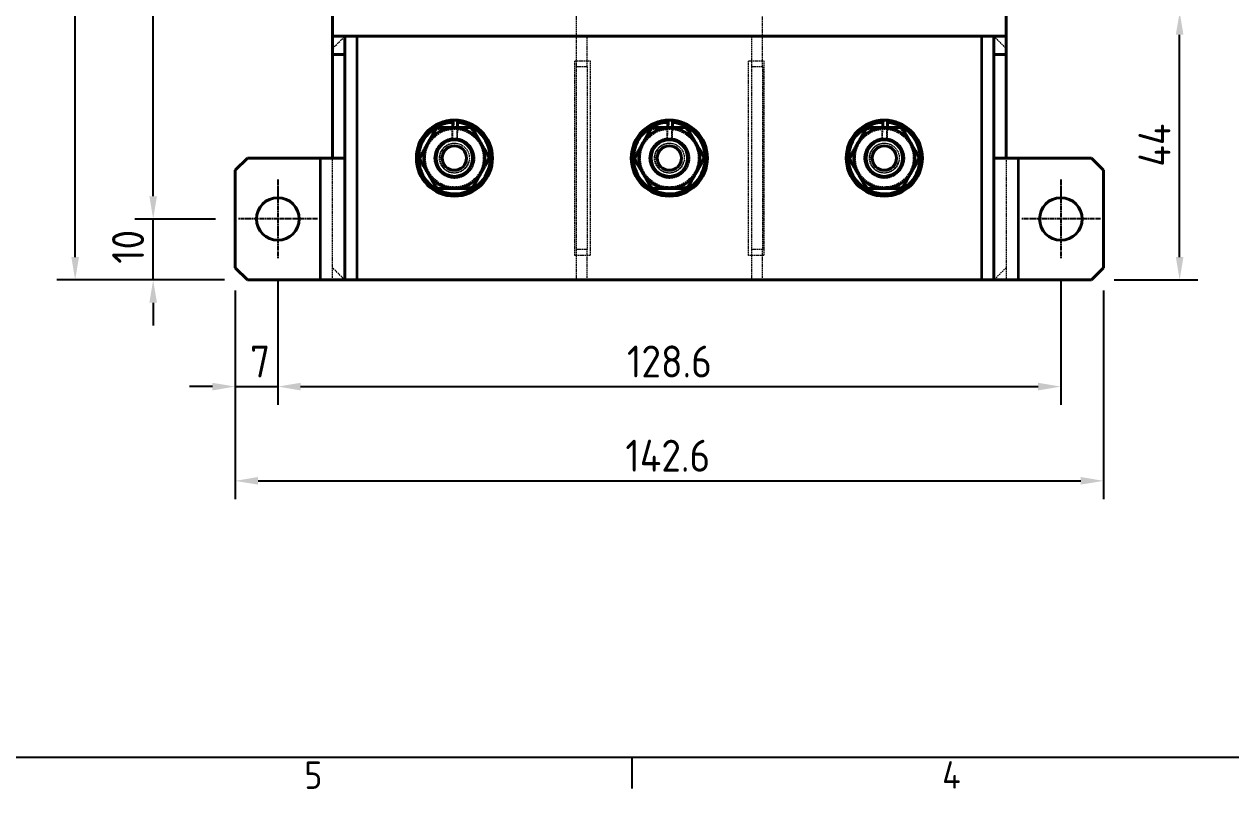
# Model space of a CAD drawing. Header units: millimetres. Extents: x 0 to 630, y 0 to 446.
# Drawn here: x 110.2 to 308.4, y 9.9 to 135.4 of the extents above; entities that cross this region are included whole.
import ezdxf

# ---------------------------------------------------------------- set-up
doc = ezdxf.new("R2010")
doc.units = ezdxf.units.MM
doc.header["$LTSCALE"] = 1.5
doc.linetypes.add('CHAIN', pattern=[0.7087, 0.4724, -0.0591, 0.1181, -0.0591])
doc.linetypes.add('DASHED', pattern=[0.2067, 0.1654, -0.0413])
doc.layers.get('0').update_dxf_attribs({"color": 3, "lineweight": 25, "true_color": 0x00ff00})
for name, color, linetype, lineweight, true_color in [('가려진 것(ISO)', 2, 'DASHED', 18, 0xffff00), ('가시적인 것(ISO)', 3, 'Continuous', 40, 0x00ff00), ('가시적인 좁은 것(ISO)', 3, 'Continuous', 35, 0x00ff00), ('중심 표식(ISO)', 1, 'Continuous', 25, 0xff0000), ('치수(ISO)', 2, 'Continuous', 25, 0xffff00)]:
    doc.layers.add(name, color=color, linetype=linetype, lineweight=lineweight, true_color=true_color)
doc.layers.add('경계(ISO)', color=7, linetype='Continuous', lineweight=25)
doc.styles.add('문자 텍스트_PSTEK_POSCO', font='isocp.shx')
doc.styles.add('치수 텍스트_PSTEK_POSCO', font='isocp.shx')
doc.dimstyles.new('치수_PSTEK_POSCO', dxfattribs={"dimscale": 1.5, "dimtxt": 3.5, "dimasz": 2.5, "dimexe": 2, "dimexo": 2.5, "dimgap": 1, "dimtad": 1, "dimrnd": 1e-08, "dimdsep": 46, "dimtxsty": '치수 텍스트_PSTEK_POSCO', "dimcen": 0.09, "dimdle": 10, "dimclrd": 7, "dimclre": 7, "dimclrt": 2, "dimadec": 1, "dimazin": 2, "dimtfac": 1, "dimtmove": 0, "dimatfit": 3, "dimfxl": 1, "dimtolj": 1, "dimlwd": -1, "dimlwe": -1, "dimarcsym": 0})

# ---------------------------------------------------------------- blocks, each defined once
blk = doc.blocks.new('경계 Default Border')
at = {"layer": '경계(ISO)'}
blk.add_line((140, 10), (140, 6.6), dxfattribs=at)
at = {"layer": '경계(ISO)', "flags": 128}
blk.add_lwpolyline([(10, 10), (10, 287), (410, 287), (410, 10), (10, 10)], dxfattribs=at)
at = {"layer": '경계(ISO)', "color": 2, "true_color": 0xffff00, "char_height": 3, "attachment_point": 7, "style": '문자 텍스트_PSTEK_POSCO'}
for s, insert in [('5', (104.14, 6.57)), ('4', (173.97, 6.6))]:
    blk.add_mtext(s, dxfattribs=dict(at, insert=insert))
blk = doc.blocks.new('*D22')
at = {"layer": 'Defpoints', "color": 0, "transparency": 16777216}
for p in [(144.85, 95.44), (151.85, 96.94), (151.85, 75.92)]:
    blk.add_point(p, dxfattribs=at)
at = {"layer": '치수(ISO)', "color": 7, "transparency": 16777216}
for p, q in [((151.85, 93.19), (151.85, 72.92)), ((144.85, 91.69), (144.85, 72.92)), ((141.1, 75.92), (137.35, 75.92)), ((144.85, 75.92), (151.85, 75.92)), ((155.6, 75.92), (159.35, 75.92))]:
    blk.add_line(p, q, dxfattribs=at)
for points in [[(141.1, 76.54), (141.1, 75.29), (144.85, 75.92)], [(155.6, 76.54), (155.6, 75.29), (151.85, 75.92)]]:
    blk.add_solid(points, dxfattribs=at)
at = {"layer": '치수(ISO)', "color": 2, "transparency": 16777216, "insert": (147.3, 80.04), "char_height": 5.25, "attachment_point": 4, "style": '치수 텍스트_PSTEK_POSCO'}
blk.add_mtext('\\A1;7', dxfattribs=at)
blk = doc.blocks.new('*D23')
at = {"layer": 'Defpoints', "color": 0, "transparency": 16777216}
for p in [(151.85, 96.94), (280.45, 96.94), (280.45, 75.92)]:
    blk.add_point(p, dxfattribs=at)
at = {"layer": '치수(ISO)', "color": 7, "transparency": 16777216}
for p, q in [((151.85, 93.19), (151.85, 72.92)), ((280.45, 93.19), (280.45, 72.92)), ((155.6, 75.92), (276.7, 75.92))]:
    blk.add_line(p, q, dxfattribs=at)
for points in [[(155.6, 76.54), (155.6, 75.29), (151.85, 75.92)], [(276.7, 76.54), (276.7, 75.29), (280.45, 75.92)]]:
    blk.add_solid(points, dxfattribs=at)
at = {"layer": '치수(ISO)', "color": 2, "transparency": 16777216, "insert": (209.19, 80.04), "char_height": 5.25, "attachment_point": 4, "style": '치수 텍스트_PSTEK_POSCO'}
blk.add_mtext('\\A1;128.6', dxfattribs=at)
blk = doc.blocks.new('*D24')
at = {"layer": 'Defpoints', "color": 0, "transparency": 16777216}
for p in [(144.85, 95.44), (287.45, 95.44), (287.45, 60.44)]:
    blk.add_point(p, dxfattribs=at)
at = {"layer": '치수(ISO)', "color": 7, "transparency": 16777216}
for p, q in [((144.85, 91.69), (144.85, 57.44)), ((287.45, 91.69), (287.45, 57.44)), ((148.6, 60.44), (283.7, 60.44))]:
    blk.add_line(p, q, dxfattribs=at)
for points in [[(148.6, 61.07), (148.6, 59.82), (144.85, 60.44)], [(283.7, 61.07), (283.7, 59.82), (287.45, 60.44)]]:
    blk.add_solid(points, dxfattribs=at)
at = {"layer": '치수(ISO)', "color": 2, "transparency": 16777216, "insert": (208.93, 64.57), "char_height": 5.25, "attachment_point": 4, "style": '치수 텍스트_PSTEK_POSCO'}
blk.add_mtext('\\A1;142.6', dxfattribs=at)
blk = doc.blocks.new('*D25')
at = {"layer": 'Defpoints', "color": 0, "transparency": 16777216}
for p in [(131.38, 103.44), (145.35, 103.44), (146.85, 93.44)]:
    blk.add_point(p, dxfattribs=at)
at = {"layer": '치수(ISO)', "color": 7, "transparency": 16777216}
for p, q in [((131.38, 107.19), (131.38, 110.94)), ((141.6, 103.44), (128.38, 103.44)), ((131.38, 93.44), (131.38, 103.44)), ((143.1, 93.44), (128.38, 93.44)), ((131.38, 89.69), (131.38, 85.94))]:
    blk.add_line(p, q, dxfattribs=at)
for points in [[(130.76, 107.19), (132.01, 107.19), (131.38, 103.44)], [(130.76, 89.69), (132.01, 89.69), (131.38, 93.44)]]:
    blk.add_solid(points, dxfattribs=at)
at = {"layer": '치수(ISO)', "color": 2, "transparency": 16777216, "insert": (127.26, 96.08), "char_height": 5.25, "attachment_point": 4, "rotation": 90, "style": '치수 텍스트_PSTEK_POSCO'}
blk.add_mtext('\\A1;10', dxfattribs=at)
blk = doc.blocks.new('*D26')
at = {"layer": 'Defpoints', "color": 0, "transparency": 16777216}
for p in [(131.38, 273.44), (145.35, 273.44), (145.35, 103.44)]:
    blk.add_point(p, dxfattribs=at)
at = {"layer": '치수(ISO)', "color": 7, "transparency": 16777216}
for p, q in [((141.6, 273.44), (128.38, 273.44)), ((131.38, 107.19), (131.38, 269.69)), ((141.6, 103.44), (128.38, 103.44))]:
    blk.add_line(p, q, dxfattribs=at)
for points in [[(130.76, 269.69), (132.01, 269.69), (131.38, 273.44)], [(130.76, 107.19), (132.01, 107.19), (131.38, 103.44)]]:
    blk.add_solid(points, dxfattribs=at)
at = {"layer": '치수(ISO)', "color": 2, "transparency": 16777216, "insert": (127.26, 184.24), "char_height": 5.25, "attachment_point": 4, "rotation": 90, "style": '치수 텍스트_PSTEK_POSCO'}
blk.add_mtext('\\A1;170', dxfattribs=at)
blk = doc.blocks.new('*D27')
at = {"layer": 'Defpoints', "color": 0, "transparency": 16777216}
for p in [(118.57, 283.44), (146.85, 283.44), (146.85, 93.44)]:
    blk.add_point(p, dxfattribs=at)
at = {"layer": '치수(ISO)', "color": 7, "transparency": 16777216}
for p, q in [((143.1, 283.44), (115.57, 283.44)), ((118.57, 97.19), (118.57, 279.69)), ((143.1, 93.44), (115.57, 93.44))]:
    blk.add_line(p, q, dxfattribs=at)
for points in [[(117.95, 279.69), (119.2, 279.69), (118.57, 283.44)], [(117.95, 97.19), (119.2, 97.19), (118.57, 93.44)]]:
    blk.add_solid(points, dxfattribs=at)
at = {"layer": '치수(ISO)', "color": 2, "transparency": 16777216, "insert": (114.45, 184.23), "char_height": 5.25, "attachment_point": 4, "rotation": 90, "style": '치수 텍스트_PSTEK_POSCO'}
blk.add_mtext('\\A1;190', dxfattribs=at)
blk = doc.blocks.new('*D32')
at = {"layer": 'Defpoints', "color": 0, "transparency": 16777216}
for p in [(271.45, 137.44), (299.95, 137.44), (285.45, 93.44)]:
    blk.add_point(p, dxfattribs=at)
at = {"layer": '치수(ISO)', "color": 7, "transparency": 16777216}
for p, q in [((275.2, 137.44), (302.95, 137.44)), ((299.95, 97.19), (299.95, 133.69)), ((289.2, 93.44), (302.95, 93.44))]:
    blk.add_line(p, q, dxfattribs=at)
for points in [[(299.32, 133.69), (300.57, 133.69), (299.95, 137.44)], [(299.32, 97.19), (300.57, 97.19), (299.95, 93.44)]]:
    blk.add_solid(points, dxfattribs=at)
at = {"layer": '치수(ISO)', "color": 2, "transparency": 16777216, "insert": (295.82, 112.03), "char_height": 5.25, "attachment_point": 4, "rotation": 90, "style": '치수 텍스트_PSTEK_POSCO'}
blk.add_mtext('\\A1;44', dxfattribs=at)

msp = doc.modelspace()

# ---------------------------------------------------------------- linework, layer by layer
at = {"layer": '가려진 것(ISO)'}
for p, q in [((200.849, 137.444), (200.849, 128.444)), ((231.449, 128.444), (231.449, 137.444)), ((202.649, 128.444), (202.649, 133.444)), ((229.649, 133.444), (229.649, 128.444)), ((180.476, 116.697), (180.478, 119.307)), ((180.478, 119.307), (180.478, 119.532)), ((181.228, 119.306), (181.226, 116.697)), ((181.228, 119.532), (181.228, 119.306)), ((215.776, 116.697), (215.778, 119.307)), ((215.778, 119.307), (215.778, 119.532)), ((216.528, 119.306), (216.526, 116.697)), ((216.528, 119.532), (216.528, 119.306)), ((251.076, 116.697), (251.078, 119.307)), ((251.078, 119.307), (251.078, 119.532)), ((251.828, 119.306), (251.826, 116.697)), ((251.828, 119.532), (251.828, 119.306)), ((175.13, 112.851), (177.476, 118.1)), ((177.476, 118.1), (183.196, 118.693)), ((180.559, 116.706), (180.605, 118.444)), ((181.355, 118.444), (181.309, 116.686)), ((183.196, 118.693), (186.569, 114.036)), ((210.43, 112.851), (212.776, 118.1)), ((212.776, 118.1), (218.496, 118.693)), ((215.859, 116.706), (215.905, 118.444)), ((216.655, 118.444), (216.609, 116.686)), ((218.496, 118.693), (221.869, 114.036)), ((245.73, 112.851), (248.076, 118.1)), ((248.076, 118.1), (253.796, 118.693)), ((251.159, 116.706), (251.205, 118.444)), ((251.955, 118.444), (251.909, 116.686)), ((253.796, 118.693), (257.169, 114.036)), ((186.569, 114.036), (184.222, 108.787)), ((221.869, 114.036), (219.522, 108.787)), ((257.169, 114.036), (254.822, 108.787)), ((178.503, 108.194), (175.13, 112.851)), ((213.803, 108.194), (210.43, 112.851)), ((249.103, 108.194), (245.73, 112.851)), ((184.222, 108.787), (178.503, 108.194)), ((219.522, 108.787), (213.803, 108.194)), ((254.822, 108.787), (249.103, 108.194)), ((200.849, 98.444), (200.849, 93.444)), ((202.649, 93.444), (202.649, 98.444)), ((229.649, 98.444), (229.649, 93.444)), ((231.449, 93.444), (231.449, 98.444))]:
    msp.add_line(p, q, dxfattribs=at)
at = {"layer": '가려진 것(ISO)', "color": 5, "true_color": 0x0000ff}
for p, q in [((160.849, 131.444), (162.849, 133.444)), ((269.449, 133.444), (271.449, 131.444)), ((160.849, 93.444), (160.849, 113.444)), ((271.449, 113.444), (271.449, 93.444)), ((162.849, 93.444), (160.849, 95.444)), ((271.449, 95.444), (269.449, 93.444))]:
    msp.add_line(p, q, dxfattribs=at)
at = {"layer": '가려진 것(ISO)', "color": 4, "true_color": 0x00ffff}
for p, q in [((200.649, 97.444), (200.649, 129.444)), ((200.649, 129.444), (203.149, 129.444)), ((203.149, 129.444), (203.149, 97.444)), ((229.149, 97.444), (229.149, 129.444)), ((229.149, 129.444), (231.649, 129.444)), ((231.649, 129.444), (231.649, 97.444)), ((200.849, 128.444), (200.849, 98.444)), ((202.649, 128.444), (200.849, 128.444)), ((202.649, 128.444), (202.649, 98.444)), ((229.649, 128.444), (229.649, 98.444)), ((231.449, 128.444), (229.649, 128.444)), ((231.449, 128.444), (231.449, 98.444)), ((203.149, 97.444), (200.649, 97.444)), ((202.649, 98.444), (200.849, 98.444)), ((231.649, 97.444), (229.149, 97.444)), ((231.449, 98.444), (229.649, 98.444))]:
    msp.add_line(p, q, dxfattribs=at)
at = {"layer": '가려진 것(ISO)'}
for centre, radius in [((180.849, 113.444), 4.75), ((216.149, 113.444), 4.75), ((251.449, 113.444), 4.75), ((180.849, 113.444), 3.3), ((180.849, 113.444), 3.25), ((180.849, 113.444), 3), ((180.849, 113.444), 2.458), ((216.149, 113.444), 3.3), ((216.149, 113.444), 3.25), ((216.149, 113.444), 3), ((216.149, 113.444), 2.458), ((251.449, 113.444), 3.3), ((251.449, 113.444), 3.25), ((251.449, 113.444), 3), ((251.449, 113.444), 2.458)]:
    msp.add_circle(centre, radius, dxfattribs=at)
for centre, radius, start, end in [((180.849, 113.444), 6.1, 84.97767, 86.44117), ((180.849, 113.444), 5.875, 84.84251, 86.30601), ((216.149, 113.444), 6.1, 84.97767, 86.44117), ((216.149, 113.444), 5.875, 84.84251, 86.30601), ((251.449, 113.444), 6.1, 84.97767, 86.44117), ((251.449, 113.444), 5.875, 84.84251, 86.30601), ((180.849, 113.444), 3.275, 95.07718, 81.92717), ((180.849, 113.444), 3.05, 95.56461, 81.43974), ((180.849, 113.444), 2.401, 75.91441, 345.91441), ((180.849, 113.444), 3.275, 81.92717, 83.39067), ((180.849, 113.444), 3.05, 81.43974, 82.90324), ((216.149, 113.444), 3.275, 95.07718, 81.92717), ((216.149, 113.444), 3.05, 95.56461, 81.43974), ((216.149, 113.444), 2.401, 75.91441, 345.91441), ((216.149, 113.444), 3.275, 81.92717, 83.39067), ((216.149, 113.444), 3.05, 81.43974, 82.90324), ((251.449, 113.444), 3.275, 95.07718, 81.92717), ((251.449, 113.444), 3.05, 95.56461, 81.43974), ((251.449, 113.444), 2.401, 75.91441, 345.91441), ((251.449, 113.444), 3.275, 81.92717, 83.39067), ((251.449, 113.444), 3.05, 81.43974, 82.90324)]:
    msp.add_arc(centre, radius, start, end, dxfattribs=at)
for points, weights in [([(180.476, 116.471), (180.476, 116.58), (180.476, 116.697)], [1, 1.00064237711, 1]), ([(180.553, 116.479), (180.556, 116.588), (180.559, 116.706)], [1, 1.00064237701, 1]), ([(181.226, 116.697), (181.226, 116.579), (181.226, 116.47)], [1, 1.00064237711, 1]), ([(181.309, 116.686), (181.306, 116.569), (181.303, 116.46)], [1, 1.00064237701, 1]), ([(215.776, 116.471), (215.776, 116.58), (215.776, 116.697)], [1, 1.00064237711, 1]), ([(215.853, 116.479), (215.856, 116.588), (215.859, 116.706)], [1, 1.00064237701, 1]), ([(216.526, 116.697), (216.526, 116.579), (216.526, 116.47)], [1, 1.00064237711, 1]), ([(216.609, 116.686), (216.606, 116.569), (216.603, 116.46)], [1, 1.00064237701, 1]), ([(251.076, 116.471), (251.076, 116.58), (251.076, 116.697)], [1, 1.00064237711, 1]), ([(251.153, 116.479), (251.156, 116.588), (251.159, 116.706)], [1, 1.00064237701, 1]), ([(251.826, 116.697), (251.826, 116.579), (251.826, 116.47)], [1, 1.00064237711, 1]), ([(251.909, 116.686), (251.906, 116.569), (251.903, 116.46)], [1, 1.00064237701, 1])]:
    msp.add_rational_spline(points, weights, degree=2, dxfattribs=at)
at = {"layer": '가시적인 것(ISO)', "color": 4, "true_color": 0x00ffff}
for p, q in [((160.849, 137.444), (160.849, 133.444)), ((271.449, 133.444), (271.449, 137.444))]:
    msp.add_line(p, q, dxfattribs=at)
at = {"layer": '가시적인 것(ISO)', "color": 5, "true_color": 0x0000ff}
for p, q in [((162.849, 133.444), (160.849, 133.444)), ((160.849, 133.444), (160.849, 130.444)), ((162.849, 130.444), (162.849, 133.444)), ((162.849, 133.444), (164.849, 133.444)), ((164.849, 133.444), (267.449, 133.444)), ((269.449, 133.444), (267.449, 133.444)), ((271.449, 133.444), (269.449, 133.444)), ((269.449, 133.444), (269.449, 130.444)), ((271.449, 130.444), (271.449, 133.444)), ((160.849, 113.444), (160.849, 130.444)), ((160.849, 130.444), (162.849, 130.444)), ((162.849, 130.444), (162.849, 113.444)), ((269.449, 113.444), (269.449, 130.444)), ((269.449, 130.444), (271.449, 130.444)), ((271.449, 130.444), (271.449, 113.444)), ((144.849, 111.444), (146.849, 113.444)), ((158.849, 113.444), (146.849, 113.444)), ((158.849, 113.444), (162.849, 113.444)), ((162.849, 113.444), (162.849, 93.444)), ((269.449, 113.444), (273.449, 113.444)), ((269.449, 93.444), (269.449, 113.444)), ((285.449, 113.444), (273.449, 113.444)), ((285.449, 113.444), (287.449, 111.444)), ((144.849, 95.444), (144.849, 111.444)), ((287.449, 111.444), (287.449, 95.444)), ((146.849, 93.444), (144.849, 95.444)), ((287.449, 95.444), (285.449, 93.444)), ((158.849, 93.444), (146.849, 93.444)), ((158.849, 93.444), (162.849, 93.444)), ((162.849, 93.444), (164.849, 93.444)), ((267.449, 93.444), (164.849, 93.444)), ((269.449, 93.444), (267.449, 93.444)), ((269.449, 93.444), (273.449, 93.444)), ((285.449, 93.444), (273.449, 93.444))]:
    msp.add_line(p, q, dxfattribs=at)
at = {"layer": '가시적인 것(ISO)'}
for p, q in [((180.605, 118.444), (180.628, 119.314)), ((180.628, 119.314), (180.634, 119.54)), ((181.377, 119.295), (181.355, 118.444)), ((181.383, 119.52), (181.377, 119.295)), ((215.905, 118.444), (215.928, 119.314)), ((215.928, 119.314), (215.934, 119.54)), ((216.677, 119.295), (216.655, 118.444)), ((216.683, 119.52), (216.677, 119.295)), ((251.205, 118.444), (251.228, 119.314)), ((251.228, 119.314), (251.234, 119.54)), ((251.977, 119.295), (251.955, 118.444)), ((251.983, 119.52), (251.977, 119.295))]:
    msp.add_line(p, q, dxfattribs=at)
for centre, radius in [((180.849, 113.444), 6.25), ((216.149, 113.444), 6.25), ((251.449, 113.444), 6.25), ((180.849, 113.444), 3), ((180.849, 113.444), 2), ((216.149, 113.444), 3), ((216.149, 113.444), 2), ((251.449, 113.444), 3), ((251.449, 113.444), 2)]:
    msp.add_circle(centre, radius, dxfattribs=at)
at = {"layer": '가시적인 것(ISO)', "color": 5, "true_color": 0x0000ff}
for centre in [(151.849, 103.444), (280.449, 103.444)]:
    msp.add_circle(centre, 3.5, dxfattribs=at)
at = {"layer": '가시적인 것(ISO)'}
for centre, radius, start, end in [((180.849, 113.444), 6.1, 92.02668, 84.97767), ((180.849, 113.444), 5.875, 92.16184, 84.84251), ((216.149, 113.444), 6.1, 92.02668, 84.97767), ((216.149, 113.444), 5.875, 92.16184, 84.84251), ((251.449, 113.444), 6.1, 92.02668, 84.97767), ((251.449, 113.444), 5.875, 92.16184, 84.84251), ((180.849, 113.444), 5, 90, 150), ((180.849, 113.444), 5, 30, 90), ((216.149, 113.444), 5, 90, 150), ((216.149, 113.444), 5, 30, 90), ((251.449, 113.444), 5, 90, 150), ((251.449, 113.444), 5, 30, 90), ((180.849, 113.444), 5, 150, 210), ((180.849, 113.444), 5, 330, 30), ((216.149, 113.444), 5, 150, 210), ((216.149, 113.444), 5, 330, 30), ((251.449, 113.444), 5, 150, 210), ((251.449, 113.444), 5, 330, 30), ((180.849, 113.444), 5, 210, 270), ((180.849, 113.444), 5, 270, 330), ((216.149, 113.444), 5, 210, 270), ((216.149, 113.444), 5, 270, 330), ((251.449, 113.444), 5, 210, 270), ((251.449, 113.444), 5, 270, 330)]:
    msp.add_arc(centre, radius, start, end, dxfattribs=at)
for points in [[(176.519, 115.944), (177.189, 117.104), (177.962, 118.444)], [(177.962, 118.444), (179.51, 118.444), (180.849, 118.444)], [(180.849, 118.444), (182.189, 118.444), (183.736, 118.444)], [(183.736, 118.444), (184.51, 117.104), (185.179, 115.944)], [(211.819, 115.944), (212.489, 117.104), (213.262, 118.444)], [(213.262, 118.444), (214.81, 118.444), (216.149, 118.444)], [(216.149, 118.444), (217.489, 118.444), (219.036, 118.444)], [(219.036, 118.444), (219.81, 117.104), (220.479, 115.944)], [(247.119, 115.944), (247.789, 117.104), (248.562, 118.444)], [(248.562, 118.444), (250.11, 118.444), (251.449, 118.444)], [(251.449, 118.444), (252.789, 118.444), (254.336, 118.444)], [(254.336, 118.444), (255.11, 117.104), (255.779, 115.944)], [(175.076, 113.444), (175.849, 114.783), (176.519, 115.944)], [(185.179, 115.944), (185.849, 114.783), (186.623, 113.444)], [(210.376, 113.444), (211.149, 114.783), (211.819, 115.944)], [(220.479, 115.944), (221.149, 114.783), (221.923, 113.444)], [(245.676, 113.444), (246.449, 114.783), (247.119, 115.944)], [(255.779, 115.944), (256.449, 114.783), (257.223, 113.444)], [(176.519, 110.944), (175.849, 112.104), (175.076, 113.444)], [(186.623, 113.444), (185.849, 112.104), (185.179, 110.944)], [(211.819, 110.944), (211.149, 112.104), (210.376, 113.444)], [(221.923, 113.444), (221.149, 112.104), (220.479, 110.944)], [(247.119, 110.944), (246.449, 112.104), (245.676, 113.444)], [(257.223, 113.444), (256.449, 112.104), (255.779, 110.944)], [(177.962, 108.444), (177.189, 109.783), (176.519, 110.944)], [(185.179, 110.944), (184.51, 109.783), (183.736, 108.444)], [(213.262, 108.444), (212.489, 109.783), (211.819, 110.944)], [(220.479, 110.944), (219.81, 109.783), (219.036, 108.444)], [(248.562, 108.444), (247.789, 109.783), (247.119, 110.944)], [(255.779, 110.944), (255.11, 109.783), (254.336, 108.444)], [(180.849, 108.444), (179.51, 108.444), (177.962, 108.444)], [(183.736, 108.444), (182.189, 108.444), (180.849, 108.444)], [(216.149, 108.444), (214.81, 108.444), (213.262, 108.444)], [(219.036, 108.444), (217.489, 108.444), (216.149, 108.444)], [(251.449, 108.444), (250.11, 108.444), (248.562, 108.444)], [(254.336, 108.444), (252.789, 108.444), (251.449, 108.444)]]:
    msp.add_rational_spline(points, [1, 1.0379548493, 1], degree=2, dxfattribs=at)
at = {"layer": '가시적인 좁은 것(ISO)', "color": 5, "true_color": 0x0000ff}
for p, q in [((164.849, 133.444), (164.849, 93.444)), ((267.449, 93.444), (267.449, 133.444)), ((158.849, 93.444), (158.849, 113.444)), ((273.449, 113.444), (273.449, 93.444))]:
    msp.add_line(p, q, dxfattribs=at)
at = {"layer": '중심 표식(ISO)', "linetype": 'CHAIN'}
for p, q in [((151.849, 109.944), (151.849, 96.944)), ((280.449, 109.944), (280.449, 96.944)), ((158.349, 103.444), (145.349, 103.444)), ((286.949, 103.444), (273.949, 103.444))]:
    msp.add_line(p, q, dxfattribs=at)

# ---------------------------------------------------------------- block references
at = {"xscale": 1.5, "yscale": 1.5, "zscale": 1.5}
msp.add_blockref('경계 Default Border', (0, 0), dxfattribs=at)

# ---------------------------------------------------------------- dimensions: what is measured, and where the dimension line sits
at = {"layer": '치수(ISO)', "color": 7}
for base, p1, p2, angle, override, picture, middle in [((118.571, 283.444), (146.849, 93.444), (146.849, 283.444), 90, {"dimdec": 2, "dimtp": 0, "dimtm": 0, "dimtdec": 2, "dimtofl": 0, "dimatfit": 1}, '*D27', (118.571, 188.444)), ((131.381, 273.444), (145.349, 103.444), (145.349, 273.444), 90, {"dimdec": 2, "dimtp": 0, "dimtm": 0, "dimtdec": 2, "dimtofl": 0, "dimatfit": 1}, '*D26', (131.381, 188.444)), ((299.949, 137.444), (285.449, 93.444), (271.449, 137.444), 90, {"dimdec": 2, "dimtp": 0, "dimtm": 0, "dimtdec": 2, "dimtofl": 0, "dimatfit": 1}, '*D32', (299.949, 115.444)), ((131.381, 103.444), (146.849, 93.444), (145.349, 103.444), 90, {"dimdec": 2, "dimtp": 0, "dimtm": 0, "dimtdec": 2, "dimtofl": 1, "dimatfit": 1}, '*D25', (131.381, 98.444)), ((280.449, 75.916), (151.849, 96.944), (280.449, 96.944), 180, {"dimdec": 2, "dimtp": 0, "dimtm": 0, "dimtdec": 2, "dimtofl": 0, "dimatfit": 1}, '*D23', (216.149, 75.916))]:
    dim = msp.add_linear_dim(base=base, p1=p1, p2=p2, angle=angle, dimstyle='치수_PSTEK_POSCO', override=override, dxfattribs=at)
    dim.commit()
    dim.dimension.update_dxf_attribs({"geometry": picture, "text_midpoint": middle, "dimtype": 160})
for base, p2, override, picture, middle in [((151.849, 75.916), (151.849, 96.944), {"dimdec": 2, "dimtp": 0, "dimtm": 0, "dimtdec": 2, "dimtofl": 1, "dimatfit": 1}, '*D22', (148.349, 75.916)), ((287.449, 60.444), (287.449, 95.444), {"dimdec": 2, "dimtp": 0, "dimtm": 0, "dimtdec": 2, "dimtofl": 0, "dimatfit": 1}, '*D24', (216.149, 60.444))]:
    dim = msp.add_linear_dim(base=base, p1=(144.849, 95.444), p2=p2, dimstyle='치수_PSTEK_POSCO', override=override, dxfattribs=at)
    dim.commit()
    dim.dimension.update_dxf_attribs({"geometry": picture, "text_midpoint": middle, "dimtype": 160})

doc.saveas('drawing.dxf')
